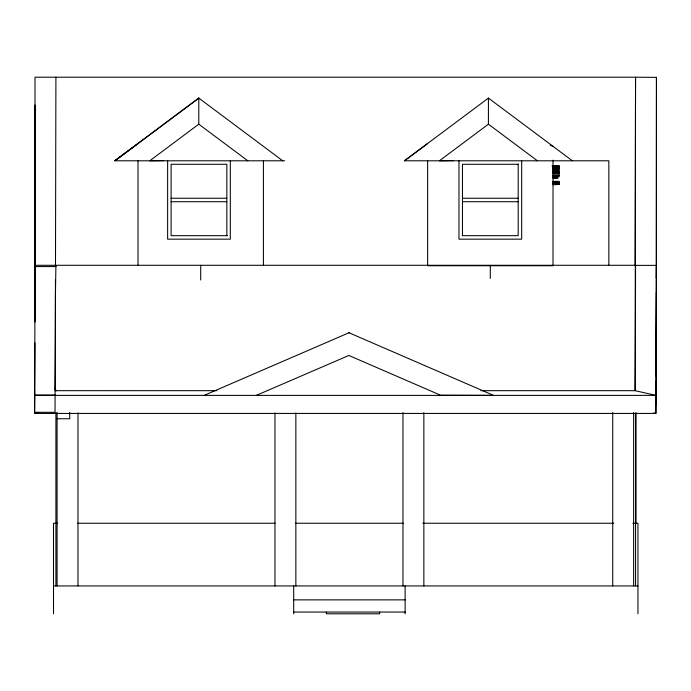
<?xml version="1.0" encoding="UTF-8"?>
<svg xmlns="http://www.w3.org/2000/svg" width="691" height="691" viewBox="0 0 691 691"><rect width="100%" height="100%" fill="white"/><g stroke="black" fill="none" stroke-linecap="round" stroke-linejoin="round"><path stroke-width="1.04" d="M35.008 292.025L35.008 290.324M35.008 278.775L35.008 105.049L35.647 110.405M35.008 293.131L35.008 77.202L635.547 77.202L656.45 77.375L656.329 293.787A389.534 0.769 -90 0 1 656.105 376.319M490.273 278.43L490.325 265.284M656.424 279.803A370.998 0.734 90 0 1 656.07 384.956L655.992 395.382L635.124 390.683L635.547 77.202L635.133 265.37L656.45 265.387A370.998 0.734 -90 0 1 656.07 386.234M656.45 77.375L656.355 278.542L656.45 265.387M655.992 394.112L655.871 413.434L34.585 413.434L34.585 390.683M35.025 321.937L35.008 266.579L55.911 266.562L55.911 265.284L55.435 295.169A371.706 0.734 -90 0 1 55.107 385.613L55.038 412.32L34.559 412.285L34.636 385.587A371.68 0.734 90 0 0 34.982 280.235L35.008 265.819L34.982 307.97A389.353 0.769 90 0 1 34.947 321.661M34.559 412.285L34.645 402.715A389.353 0.769 90 0 0 34.895 342.943M552.083 145.723L552.083 146.414L552.964 146.414M282.749 160.796L198.792 98.096L198.792 124.181L149.766 160.796L163.793 160.597M608.84 265.284L608.84 160.796L404.451 160.796L488.433 98.096L572.355 160.796M488.433 98.096L488.407 124.181L439.381 160.796L453.408 160.597M138.019 143.503L114.844 160.796L284.64 160.796M404.451 160.796L427.634 143.503M204.13 395.382L349.162 332.691M256.318 395.382L348.86 355.468L440.538 395.2L493.538 395.382L348.834 332.691M552.005 166.056L559.174 166.099L553.016 166.099L559.174 166.099L559.174 168.604L553.016 168.604M552.912 166.056L559.174 166.056M550.252 145.265L551.159 145.265M518.19 164.277L462.46 164.277L462.46 235.674M553.016 166.643L559.174 166.643M553.016 167.084L559.174 167.084M553.016 167.628L559.174 167.628M553.016 168.172L559.174 168.172M553.016 169.157L559.174 169.157M553.016 169.701L559.174 169.701M553.016 170.677L559.174 170.677L559.174 174.175M553.016 171.178L559.174 171.178M553.016 171.679L559.174 171.679M553.016 172.18L559.174 172.18M553.016 172.681L559.174 172.681M553.016 173.182L559.174 173.182M553.016 173.683L559.174 173.683M553.016 175.048L559.174 175.048L559.174 175.989L553.016 175.989M553.016 175.549L559.174 175.549M553.016 176.758L559.174 176.758M553.016 177.751L557.127 177.751M553.016 178.157L558.155 178.157M553.016 181.344L559.174 181.344M553.016 181.897L559.174 181.897M553.016 182.459L559.174 182.459L559.174 183.037L553.016 183.037M553.016 182.692L559.174 182.692M553.016 183.504L559.174 183.504L559.174 184.134L553.016 184.134M553.016 183.737L559.174 183.737M553.016 184.462L559.174 184.462L553.016 184.747M171.109 198.239L226.838 198.239M462.46 198.239L518.19 198.239M171.109 201.72L226.838 201.72M462.46 201.72L518.19 201.72M227.503 235.674L171.109 235.674L171.109 164.277L226.838 164.277L226.838 235.674M462.21 235.674L518.19 235.674L518.19 164M35.008 265.284L635.547 265.284A370.851 0.734 90 0 1 635.124 390.683M427.634 265.741L553.016 265.741M55.064 390.683L216.931 390.674M480.927 390.674L635.133 390.674M34.585 395.382L655.992 395.382M57.085 418.755L69.731 418.755L69.731 412.432M57.647 523.242L53.509 523.242L53.509 613.798M77.634 523.242L275.053 523.242M295.549 523.242L403.432 523.242M422.849 523.242L613.798 523.242M632.921 523.242L637.948 523.242L637.948 613.798M53.509 585.933L637.948 585.933M293.692 599.866L405.133 599.866M293.692 612.053L405.133 612.053M34.55 395.053L55.03 395.079M653.79 412.968L655.871 413.434L655.958 402.922A389.534 0.769 90 0 0 656.079 381.268M488.407 124.181L537.434 160.796M198.792 124.181L247.819 160.796M55.461 279.665A370.842 0.734 90 0 1 55.073 389.361L56.325 390.674M55.073 389.361L55.911 390.674M635.366 414.54L635.539 418.642M635.988 412.691L635.988 523.242M635.547 413.218L635.547 585.933M633.638 412.475L633.638 585.933M612.736 412.475L612.736 585.933M553.016 160.148L553.016 265.284M521.67 160.796L521.67 239.164L458.979 239.164L458.979 160.796M427.634 160.796L427.634 265.284M423.859 412.631L423.859 585.933M405.133 585.933L405.133 613.798M402.965 412.631L402.965 585.933M379.661 612.053L379.661 613.798L326.351 613.798L326.351 612.053M295.86 412.942L295.86 585.933M293.692 585.933L293.692 613.798M274.966 412.942L274.966 585.933M263.409 160.796L263.409 265.284M230.319 160.796L230.319 239.164L167.628 239.164L167.628 160.796M200.71 265.284L200.71 279.993M138.019 160.796L138.019 265.284M77.979 412.881L77.979 585.933M57.085 412.432L57.085 585.933M55.911 77.202L55.487 266.562M55.911 412.691L55.911 585.933M656.329 292.509A389.534 0.769 90 0 1 656.105 376.111M656.079 382.555A389.534 0.769 -90 0 1 655.958 404.2M198.792 98.096L114.87 160.796L198.827 98.096M38.152 412.76L35.016 413.477L38.143 412.76"/></g></svg>
